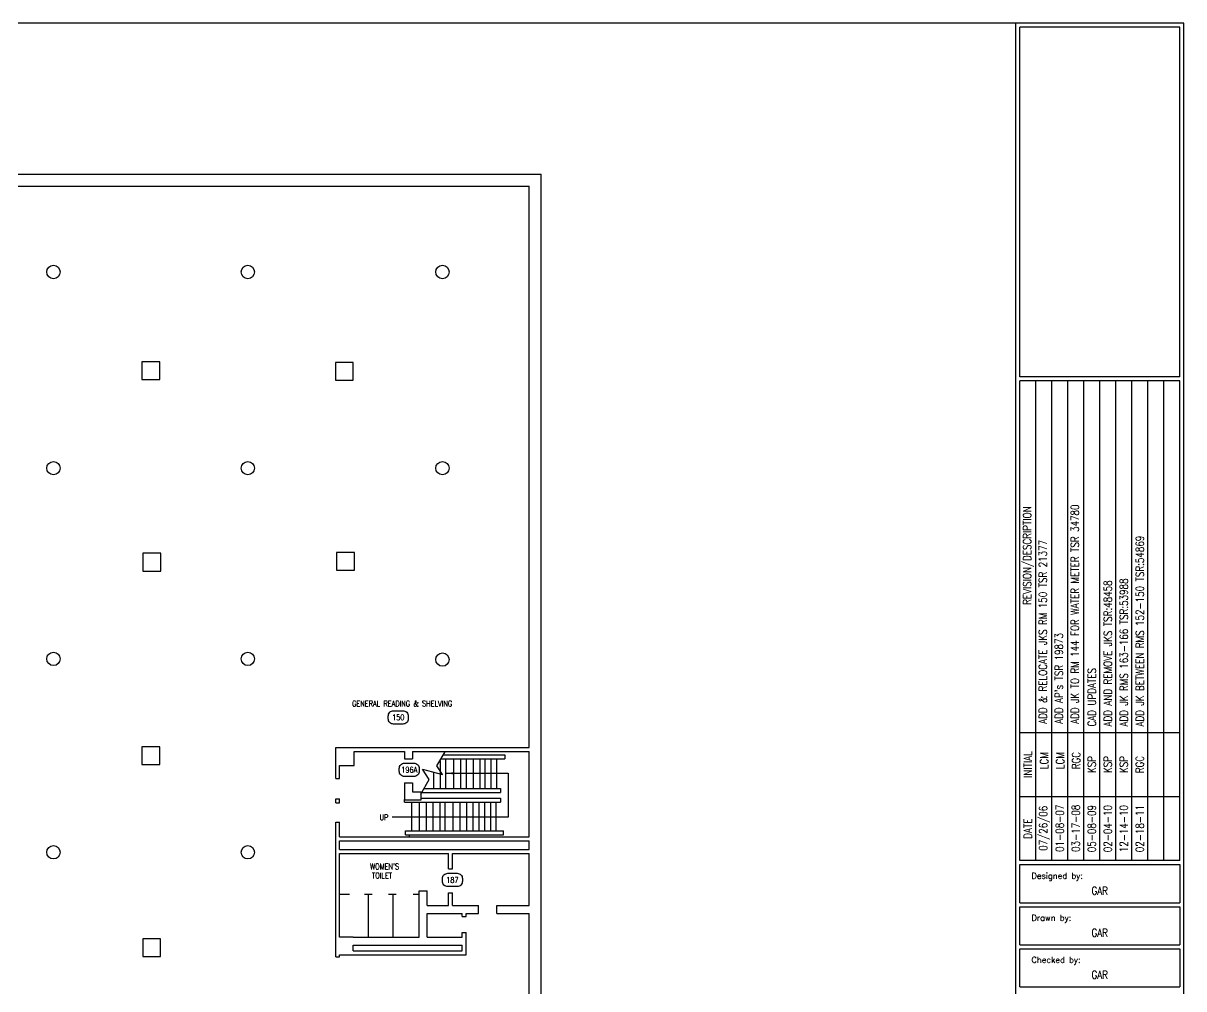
# Model space of a CAD drawing. Extents: x -97 to 5019, y -54 to 3540.
# Drawn here: x 2663 to 4402, y 1867 to 3314 of the extents above; entities that cross this region are included whole.
import ezdxf
from ezdxf.enums import TextEntityAlignment as Align

# ---------------------------------------------------------------- set-up
doc = ezdxf.new("R2010")
doc.units = 0
doc.header["$LTSCALE"] = 48
doc.header["$MEASUREMENT"] = 0
doc.layers.get('0').update_dxf_attribs({"linetype": 'CONTINUOUS'})
for name, color, linetype in [('BLDGS', 34, 'CONTINUOUS'), ('BORDER', 2, 'CONTINUOUS'), ('ROOMS', 34, 'CONTINUOUS')]:
    doc.layers.add(name, color=color, linetype=linetype)
doc.styles.add('A', font='SIMPLEX.shx', dxfattribs={"width": 0.8, "height": 8.5})
doc.styles.add('SIMPLEX', font='SIMPLEX.shx', dxfattribs={"height": 12})
doc.dimstyles.get("Standard").update_dxf_attribs({"dimtxt": 0.18, "dimasz": 0.18, "dimexe": 0.18, "dimexo": 0.0625, "dimgap": 0.09, "dimtad": 0, "dimtih": 1, "dimtoh": 1, "dimdec": 4, "dimzin": 0, "dimdsep": 46, "dimtxsty": 'Standard', "dimcen": 0.09, "dimadec": 0, "dimazin": 0, "dimtfac": 1, "dimtdec": 4, "dimtofl": 0, "dimtmove": 0, "dimatfit": 3, "dimfxl": 1, "dimtolj": 1, "dimtzin": 0, "dimarcsym": 0})

msp = doc.modelspace()

# ---------------------------------------------------------------- linework, layer by layer
for centre in [(2707.8, 2941), (2999.3, 2941), (3291.1, 2941), (2707.8, 2647), (2999.3, 2647), (3291.1, 2647), (2707.8, 2361.2), (2999.3, 2361.2), (3291.1, 2360.1), (2707.8, 2071.3), (2999.3, 2071.3)]:
    msp.add_circle(centre, 10)
at = {"layer": 'BLDGS'}
for p, q in [((1203.3, 3087.8), (3439.3, 3087.8)), ((3439.3, 1740.1), (3439.3, 3087.8)), ((1134.1, 3069.7), (3421.2, 3069.7)), ((3421.2, 2228.2), (3421.2, 3069.7)), ((3131, 2181.8), (3131, 2228.2)), ((3131, 2228.2), (3421.2, 2228.2)), ((3158.5, 2201.3), (3158.5, 2222.2)), ((3158.5, 2222.2), (3234, 2222.2)), ((3234, 2222.2), (3234, 2211.6)), ((3234, 2211.6), (3246, 2211.6)), ((3246, 2222.2), (3421.2, 2222.2)), ((3246, 2222.2), (3246, 2211.6)), ((3282.7, 2200.7), (3294.9, 2221.7)), ((3288.9, 2211.6), (3384.6, 2211.6)), ((3291.8, 2217.6), (3384.6, 2217.6)), ((3295.8, 2211.6), (3295.8, 2167.1)), ((3307.8, 2211.6), (3307.8, 2167.1)), ((3318, 2211.6), (3318, 2167.1)), ((3326.8, 2211.6), (3326.8, 2167.1)), ((3337.2, 2211.6), (3337.2, 2167.1)), ((3347, 2211.6), (3347, 2167.1)), ((3354.7, 2211.6), (3354.7, 2167.1)), ((3363.6, 2211.6), (3363.6, 2167.1)), ((3372.1, 2211.6), (3372.1, 2167.1)), ((3384.6, 2217.6), (3384.6, 2211.6)), ((3421.2, 2094.6), (3421.2, 2222.2)), ((3136.9, 2201.3), (3158.5, 2201.3)), ((3136.9, 2181.8), (3136.9, 2201.3)), ((3271.2, 2180.6), (3261, 2195.7)), ((3261, 2195.7), (3291.1, 2188)), ((3291.1, 2188), (3282.7, 2200.7)), ((3287.6, 2208.5), (3287.6, 2167.1)), ((3326.8, 2195.5), (3326.8, 2185.5)), ((3131, 2181.8), (3136.9, 2181.8)), ((3234, 2175.6), (3234, 2150.1)), ((3234, 2175.6), (3246, 2175.6)), ((3246, 2175.6), (3246, 2162.1)), ((3258.4, 2158.5), (3271.2, 2180.6)), ((3277.6, 2191.2), (3277.6, 2167.1)), ((3246, 2162.1), (3258.9, 2162.1)), ((3258.9, 2150.1), (3258.9, 2162.1)), ((3258.9, 2161.1), (3377.9, 2161.1)), ((3263.9, 2167.1), (3377.9, 2167.1)), ((3377.9, 2167.1), (3377.9, 2161.1)), ((3131, 2145.5), (3131, 2151.4)), ((3131, 2151.4), (3136.9, 2151.4)), ((3131, 2145.5), (3136.9, 2145.5)), ((3136.9, 2145.5), (3136.9, 2151.4)), ((3234, 2146.4), (3234, 2150.3)), ((3234, 2150.1), (3258.9, 2150.1)), ((3234, 2146.4), (3377.9, 2146.4)), ((3245.4, 2103.5), (3245.4, 2146.4)), ((3256.8, 2103.5), (3256.8, 2146.4)), ((3258.7, 2152.5), (3377.9, 2152.5)), ((3266.9, 2103.5), (3266.9, 2146.4)), ((3277.1, 2103.5), (3277.1, 2146.4)), ((3287.7, 2103.5), (3287.7, 2146.4)), ((3295.3, 2103.5), (3295.3, 2146.4)), ((3307.3, 2103.5), (3307.3, 2146.4)), ((3317.7, 2103.5), (3317.7, 2146.4)), ((3327.7, 2103.5), (3327.7, 2146.4)), ((3337.3, 2103.5), (3337.3, 2146.4)), ((3346.1, 2103.5), (3346.1, 2146.4)), ((3354.7, 2103.5), (3354.7, 2146.4)), ((3363.5, 2103.5), (3363.5, 2146.4)), ((3371.6, 2103.5), (3371.6, 2146.4)), ((3377.9, 2152.5), (3377.9, 2146.4)), ((3131, 1914.8), (3131, 2116.4)), ((3131, 2116.4), (3136.9, 2116.4)), ((3136.9, 2094.6), (3136.9, 2116.4)), ((3136.9, 2094.6), (3421.2, 2094.6)), ((3136.9, 2075.7), (3136.9, 2088.5)), ((3136.9, 2088.5), (3421.2, 2088.5)), ((3235.6, 2097.5), (3235.6, 2103.5)), ((3235.6, 2103.5), (3382.5, 2103.5)), ((3235.6, 2097.5), (3382.5, 2097.5)), ((3241.5, 2094.6), (3241.5, 2097.6)), ((3382.5, 2097.5), (3382.5, 2103.5)), ((3421.2, 2075.7), (3421.2, 2088.5)), ((3136.9, 2075.7), (3421.2, 2075.7)), ((3136.9, 1944), (3136.9, 2069.7)), ((3136.9, 2069.7), (3300.1, 2069.7)), ((3300.1, 2046.8), (3300.1, 2069.7)), ((3306.1, 2069.7), (3421.2, 2069.7)), ((3306.1, 2046.8), (3306.1, 2069.7)), ((3421.2, 1991.7), (3421.2, 2069.7)), ((3300.1, 2046.8), (3306.1, 2046.8)), ((3151.6, 2008.1), (3136.9, 2008.1)), ((3185.6, 2008.1), (3174.1, 2008.1)), ((3179.6, 2008.1), (3179.6, 1944)), ((3221.7, 2008.1), (3210.2, 2008.1)), ((3216.7, 2008.1), (3216.7, 1944)), ((3256.1, 2008.1), (3247, 2008.1)), ((3256.1, 1944), (3256.1, 2013.8)), ((3256.1, 2013.8), (3268.1, 2013.8)), ((3268.1, 1991.7), (3268.1, 2013.8)), ((3300.1, 1991.7), (3300.1, 2010.8)), ((3300.1, 2010.8), (3306.1, 2010.8)), ((3306.1, 1991.7), (3306.1, 2010.8)), ((3268.1, 1991.7), (3300.1, 1991.7)), ((3306.1, 1991.7), (3344.9, 1991.7)), ((3344.9, 1979.7), (3344.9, 1991.7)), ((3372.8, 1991.7), (3421.2, 1991.7)), ((3372.8, 1979.7), (3372.8, 1991.7)), ((3420.6, 1991.7), (3421.2, 1991.7)), ((3268.1, 1979.7), (3320.7, 1979.7)), ((3268.1, 1944), (3268.1, 1979.7)), ((3320.7, 1975.2), (3320.7, 1979.7)), ((3320.7, 1975.2), (3326.7, 1975.2)), ((3326.7, 1979.7), (3344.9, 1979.7)), ((3326.7, 1975.2), (3326.7, 1979.7)), ((3372.8, 1979.7), (3421.2, 1979.7)), ((3421.2, 1409.4), (3421.2, 1979.7)), ((3320.7, 1944), (3320.7, 1950.9)), ((3320.7, 1950.9), (3326.7, 1950.9)), ((3326.7, 1917.6), (3326.7, 1950.9)), ((3157, 1944), (3136.9, 1944)), ((3157, 1944), (3256.1, 1944)), ((3157, 1932), (3320.7, 1932)), ((3157, 1923.5), (3157, 1932)), ((3268.1, 1944), (3320.7, 1944)), ((3320.7, 1923.5), (3320.7, 1932)), ((3131, 1914.8), (3136.9, 1914.8)), ((3136.9, 1917.6), (3326.7, 1917.6)), ((3136.9, 1914.8), (3136.9, 1917.6)), ((3157, 1923.5), (3320.7, 1923.5))]:
    msp.add_line(p, q, dxfattribs=at)
at = {"layer": 'BLDGS', "flags": 128}
for points in [[(2840.5, 2779.7), (2867.3, 2779.7), (2867.3, 2806.3), (2840.5, 2806.3)], [(3157.3, 2779), (3157.3, 2805.6), (3130.5, 2805.6), (3130.5, 2779)], [(2868.9, 2492.8), (2868.9, 2519.4), (2842.1, 2519.4), (2842.1, 2492.8)], [(3132.2, 2494), (3159, 2494), (3159, 2520.6), (3132.2, 2520.6)], [(2867.4, 2229.5), (2840.6, 2229.5), (2840.6, 2202.9), (2867.4, 2202.9)], [(2868.6, 1941.6), (2841.8, 1941.6), (2841.8, 1915.1), (2868.6, 1915.1)]]:
    msp.add_lwpolyline(points, close=True, dxfattribs=at)
at = {"layer": 'BORDER'}
for p, q in [((4150.5, 0), (4150.5, 3313.8)), ((4156.5, 2784), (4156.5, 3307.8)), ((4396.5, 3307.8), (4156.5, 3307.8)), ((4396.5, 2784), (4396.5, 3307.8)), ((4396.5, 2784), (4156.5, 2784)), ((4402.5, 0), (4402.5, 2784)), ((4402.5, 0), (4402.5, 2784)), ((4156.5, 2058.8), (4156.5, 2778)), ((4396.5, 2778), (4156.5, 2778)), ((4180.5, 2058.8), (4180.5, 2778)), ((4204.5, 2058.8), (4204.5, 2778)), ((4228.5, 2058.8), (4228.5, 2778)), ((4252.5, 2058.8), (4252.5, 2778)), ((4276.5, 2058.8), (4276.5, 2778)), ((4300.5, 2058.8), (4300.5, 2778)), ((4324.5, 2058.8), (4324.5, 2778)), ((4348.5, 2058.8), (4348.5, 2778)), ((4372.5, 2058.8), (4372.5, 2778)), ((4396.5, 2058.8), (4396.5, 2778)), ((4156.5, 2250.8), (4396.5, 2250.8)), ((4156.5, 2154.8), (4396.5, 2154.8)), ((4396.5, 2058.8), (4156.5, 2058.8)), ((4156.5, 2052.8), (4396.5, 2052.8)), ((4156.5, 1995.8), (4156.5, 2052.8)), ((4396.5, 2052.8), (4396.5, 1995.8)), ((4156.5, 1995.8), (4396.5, 1995.8)), ((4156.5, 1989.8), (4396.5, 1989.8)), ((4156.5, 1932.8), (4156.5, 1989.8)), ((4396.5, 1989.8), (4396.5, 1932.8)), ((4156.5, 1932.8), (4396.5, 1932.8)), ((4156.5, 1926.8), (4396.5, 1926.8)), ((4156.5, 1869.8), (4156.5, 1926.8)), ((4396.5, 1926.8), (4396.5, 1869.8)), ((4156.5, 1869.8), (4396.5, 1869.8))]:
    msp.add_line(p, q, dxfattribs=at)
at = {"layer": 'BORDER', "flags": 128}
msp.add_lwpolyline([(4402.5, 3313.8), (0, 3313.8), (0, 0), (4402.5, 0)], close=True, dxfattribs=at)
at = {"layer": 'ROOMS'}
for points in [[(3231.8, 2263.5), (3217.8, 2263.5, -0.414214), (3209.8, 2271.5), (3209.8, 2275.5, -0.414214), (3217.8, 2283.5), (3231.8, 2283.5, -0.414214), (3239.8, 2275.5), (3239.8, 2271.5, -0.414214)], [(3248.3, 2185), (3234.3, 2185, -0.414214), (3226.3, 2193), (3226.3, 2197, -0.414214), (3234.3, 2205), (3248.3, 2205, -0.414214), (3256.3, 2197), (3256.3, 2193, -0.414214)], [(3313, 2019.9), (3299, 2019.9, -0.414214), (3291, 2027.9), (3291, 2031.9, -0.414214), (3299, 2039.9), (3313, 2039.9, -0.414214), (3321, 2031.9), (3321, 2027.9, -0.414214)]]:
    msp.add_lwpolyline(points, format="xyb", close=True, dxfattribs=at)

# ---------------------------------------------------------------- texts
at = {"layer": 'BLDGS', "style": 'A', "width": 0.8}
msp.add_text('UP', height=8.5, dxfattribs=at).set_placement((3203.4, 2119.4), align=Align.CENTER)
at = {"layer": 'BORDER', "style": 'SIMPLEX', "width": 0.8}
for s, p in [('REVISION/DESCRIPTION', (4168.5, 2515.9)), ('INITIAL', (4168.5, 2202.8)), ('LCM', (4193, 2208.7)), ('LCM', (4217, 2208.7)), ('RGC', (4241, 2208.7)), ('KSP', (4264.5, 2202.8)), ('KSP', (4288.5, 2202.8)), ('KSP', (4312.5, 2202.8)), ('RGC', (4336.5, 2202.8)), ('01-08-07', (4216.5, 2107.3)), ('03-17-08', (4240.5, 2107.3)), ('05-08-09', (4264.5, 2106.8)), ('02-04-10', (4288.5, 2106.8)), ('12-14-10', (4312.5, 2106.8)), ('07/26/06', (4192.5, 2107.3)), ('02-18-11', (4336.5, 2106.8)), ('DATE', (4168.5, 2106.8))]:
    msp.add_text(s, height=12, rotation=90, dxfattribs=at).set_placement(p, align=Align.MIDDLE)
for s, p in [('ADD JK TO RM 144 FOR WATER METER TSR 34780', (4245.2, 2263.8)), ('ADD JK BETWEEN RMS 152-150 TSR:54869', (4342.6, 2259.9)), ('ADD & RELOCATE JKS RM 150 TSR 21377', (4197.2, 2263.8)), ('ADD AND REMOVE JKS TSR:48458', (4294.6, 2259.9)), ('ADD JK RMS 163-166 TSR:53988', (4318.6, 2259.9)), ("ADD AP's TSR 19873", (4221.2, 2263.8)), ('CAD UPDATES', (4270.6, 2259.9))]:
    msp.add_text(s, height=12, rotation=90, dxfattribs=at).set_placement(p)
at = {"layer": 'BORDER', "style": 'SIMPLEX'}
for s, p in [('Designed by:', (4174.1, 2031.7)), ('Drawn by:', (4174.1, 1968.7)), ('Checked by:', (4174.1, 1905.7))]:
    msp.add_text(s, height=9, dxfattribs=at).set_placement(p)
at = {"layer": 'BORDER', "style": 'SIMPLEX', "width": 0.8}
for p in [(4276.5, 2007.8), (4276.5, 1944.8), (4276.5, 1881.8)]:
    msp.add_text('GAR', height=12, dxfattribs=at).set_placement(p, align=Align.CENTER)
at = {"layer": 'ROOMS', "style": 'A', "width": 0.8}
for s, p in [('GENERAL READING & SHELVING', (3230.6, 2290)), ("WOMEN'S", (3204.4, 2045.8)), ('TOILET', (3200.4, 2032.3))]:
    msp.add_text(s, height=8.5, dxfattribs=at).set_placement(p, align=Align.CENTER)
for s, p in [('150', (3224.8, 2273.5)), ('196A', (3241.3, 2195)), ('187', (3306, 2029.9))]:
    msp.add_text(s, height=8.5, dxfattribs=at).set_placement(p, align=Align.MIDDLE)

# ---------------------------------------------------------------- leaders
at = {"layer": 'BLDGS'}
msp.add_leader([(3296.9, 2189.7), (3389.8, 2189.7), (3389.8, 2124.1), (3215.9, 2124.1)], dimstyle='Standard', override={"dimtxt": 8.5, "dimasz": 12, "dimtxsty": 'A'}, dxfattribs=at)

doc.saveas('drawing.dxf')
